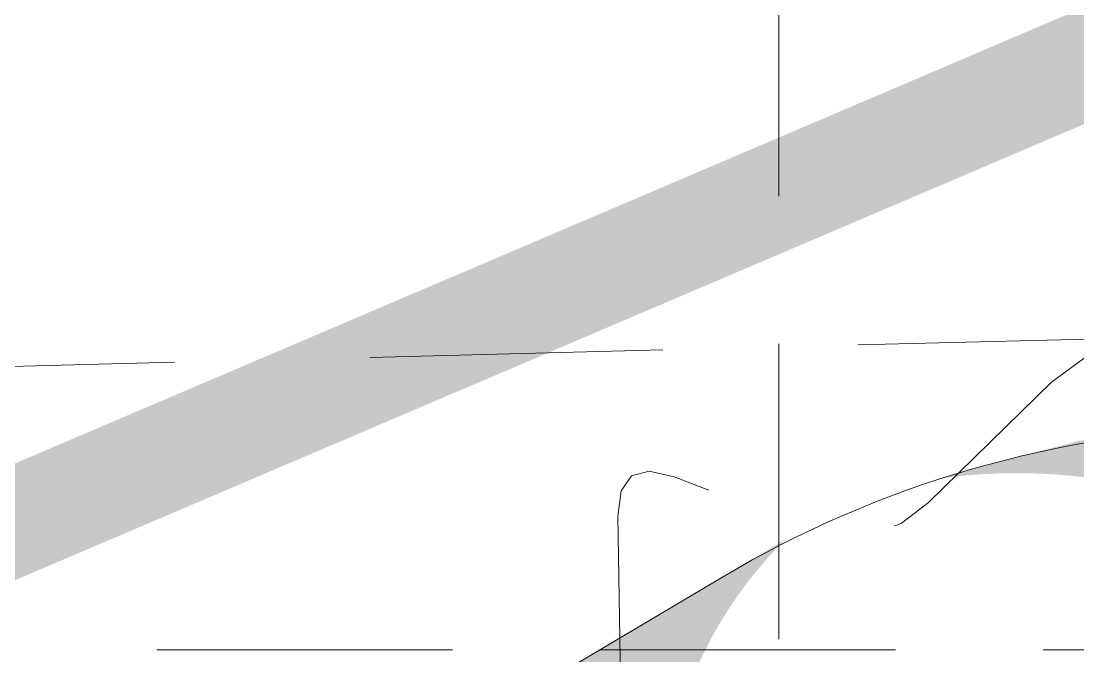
# Model space of a CAD drawing. Header units: feet. Extents: x 47819 to 50150, y 49272 to 50730.
# Drawn here: x 49363.18 to 49392.69, y 50509.52 to 50527.24 of the extents above; entities that cross this region are included whole.
import ezdxf

# ---------------------------------------------------------------- set-up
doc = ezdxf.new("R2010")
doc.units = ezdxf.units.FT
doc.header["$MEASUREMENT"] = 0
for name, pattern in [('DGN Style 2', [13.64237, 8.185422, -5.456948]), ('DGN Style 3', [19.099317, 13.64237, -5.456948]), ('HIDDEN', [0.375, 0.25, -0.125])]:
    doc.linetypes.add(name, pattern=pattern)
doc.layers.add('GRID', color=254, linetype='HIDDEN')
for name, color, linetype, lineweight in [('Level 22', 1, 'Continuous', 0), ('Level 30', 1, 'Continuous', 0), ('Level 8', 1, 'Continuous', 0)]:
    doc.layers.add(name, color=color, linetype=linetype, lineweight=lineweight)

msp = doc.modelspace()

# ---------------------------------------------------------------- hatches: boundary and pattern name
at = {"layer": 'Level 30', "linetype": 'Continuous', "lineweight": 0}
for points in [[(49417.717, 50518.324, 0.448698), (49406.754, 50499.248, 0.448688), (49388.759, 50514.462), (49392.728, 50515.525), (49396.139, 50515.86), (49402.065, 50516.028), (49403.743, 50515.86), (49410.396, 50516.476), (49414.645, 50517.315)], [(49384.51, 50512.763, 0.448705), (49385.491, 50495.2, 0.448688), (49364.499, 50500.877)]]:
    msp.add_hatch(color=5, dxfattribs=at).paths.add_polyline_path(points)

# ---------------------------------------------------------------- linework, layer by layer
at = {"layer": 'GRID', "color": 252, "linetype": 'HIDDEN', "lineweight": 0, "ltscale": 33}
for p, q in [((49384.342, 50691.483), (49384.342, 49418.723)), ((47857.222, 50509.683), (50111.542, 50509.683))]:
    msp.add_line(p, q, dxfattribs=at)
at = {"layer": 'Level 22', "color": 1, "linetype": 'DGN Style 3', "lineweight": 0, "const_width": 3}
msp.add_lwpolyline([(50068.937, 50521.627), (50029.9, 50521.464), (49808.088, 50515.713), (49725.958, 50513.384), (49709.066, 50536.675), (49671.204, 50536.675), (49666.544, 50505.814), (49628.554, 50504.059), (49477.805, 50488.482), (49530.419, 50558.74), (49482.749, 50596.534), (49402.203, 50529.983), (49334.807, 50501.227), (49064.67, 50498.779), (49037.863, 50486.997), (48771.944, 50483.375)], dxfattribs=at)
at = {"layer": 'Level 22', "color": 35, "linetype": 'DGN Style 3', "lineweight": 0, "flags": 128}
msp.add_lwpolyline([(49397.262, 50513.938), (49395.577, 50516.711), (49394.777, 50517.682), (49393.906, 50518.082), (49392.963, 50517.909), (49391.948, 50517.165), (49388.517, 50513.8), (49387.753, 50513.215), (49386.933, 50512.902), (49386.056, 50512.862), (49385.123, 50513.094), (49381.411, 50514.515), (49380.717, 50514.675), (49380.225, 50514.546), (49379.935, 50514.128), (49379.847, 50513.421), (49379.956, 50506.591), (49379.972, 50506.288), (49380.011, 50505.988), (49380.073, 50505.692), (49380.157, 50505.4)], dxfattribs=at)
at = {"layer": 'Level 30', "color": 5, "linetype": 'Continuous', "lineweight": 0}
msp.add_line((49365.41, 50501.422), (49382.746, 50511.71), dxfattribs=at)
at = {"layer": 'Level 30', "color": 5, "linetype": 'Continuous', "lineweight": 0, "extrusion": (0, 0, -1)}
msp.add_arc((-49398.057, 50485.912), 30, 59.3114, 88.5157, dxfattribs=at)
at = {"layer": 'Level 8', "color": 253, "linetype": 'DGN Style 2', "lineweight": 0}
msp.add_line((49359.277, 50517.508), (49413.843, 50518.893), dxfattribs=at)

doc.saveas('drawing.dxf')
